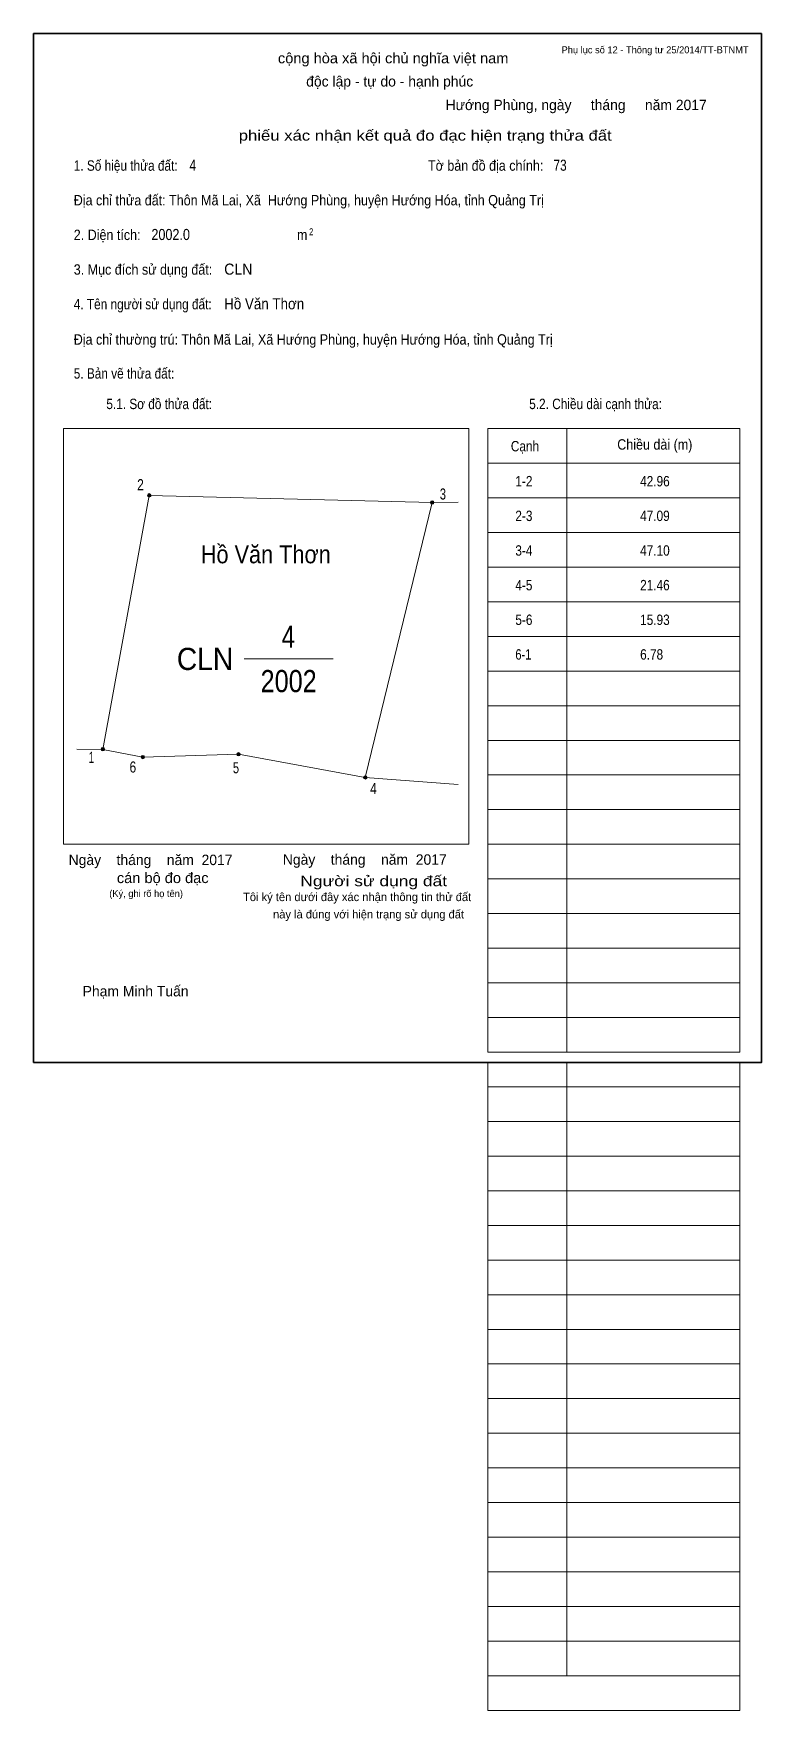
# Model space of a CAD drawing. Header units: centimetres. Extents: x 0 to 21, y -18.7 to 29.7.
import ezdxf
from ezdxf.enums import TextEntityAlignment as Align

# ---------------------------------------------------------------- set-up
doc = ezdxf.new("R2010")
doc.units = ezdxf.units.CM
doc.header["$LTSCALE"] = 0.12
for name, color, linetype in [('2', 7, 'Continuous'), ('30', 7, 'Continuous'), ('34', 7, 'Continuous')]:
    doc.layers.add(name, color=color, linetype=linetype)
for name, color, linetype, lineweight in [('32', 7, 'Continuous', 13), ('33', 7, 'Continuous', 13), ('6', 7, 'Continuous', 13), ('63', 7, 'Continuous', 13)]:
    doc.layers.add(name, color=color, linetype=linetype, lineweight=lineweight)

msp = doc.modelspace()

# ---------------------------------------------------------------- hatches: boundary and pattern name
at = {"layer": '32'}
for points in [[(3.3901, 16.3704, 1), (3.2901, 16.3704, 1)], [(11.55, 16.1641, 1), (11.45, 16.1641, 1)], [(2.05, 9.0443, 1), (1.95, 9.0443, 1)], [(3.2028, 8.8172, 1), (3.1028, 8.8172, 1)], [(5.9627, 8.8987, 1), (5.8627, 8.8987, 1)], [(9.6223, 8.2296, 1), (9.5223, 8.2296, 1)]]:
    msp.add_hatch(color=256, dxfattribs=at).paths.add_polyline_path(points)

# ---------------------------------------------------------------- linework, layer by layer
for centre in [(3.3401, 16.3704), (11.5, 16.1641), (2, 9.0443), (3.1528, 8.8172), (5.9127, 8.8987), (9.5723, 8.2296)]:
    msp.add_circle(centre, 0.05, dxfattribs=at)
at = {"layer": '33'}
msp.add_line((6.08, 11.65), (8.64, 11.65), dxfattribs=at)
at = {"layer": '6'}
for p, q in [((11.5, 16.16), (9.57, 8.23)), ((11.5, 16.16), (12.25, 16.17)), ((2, 9.04), (1.25, 9.05)), ((12.25, 8.03), (9.57, 8.23))]:
    msp.add_line(p, q, dxfattribs=at)
for points in [[(2, 9.04), (3.34, 16.37), (11.5, 16.16)], [(2, 9.04), (3.15, 8.81), (5.91, 8.9), (9.57, 8.23)]]:
    msp.add_lwpolyline(points, dxfattribs=at)
at = {"layer": '63'}
for p, q in [((0.86, 18.3), (12.56, 18.3)), ((0.86, 6.3), (0.86, 18.3)), ((12.56, 6.3), (12.56, 18.3)), ((13.11, 18.3), (20.38, 18.3)), ((13.11, 0.3), (13.11, 18.3)), ((15.39, 0.3), (15.39, 18.3)), ((20.38, 0.3), (20.38, 18.3)), ((13.11, 17.3), (20.38, 17.3)), ((13.11, 16.3), (20.38, 16.3)), ((13.11, 15.3), (20.38, 15.3)), ((13.11, 14.3), (20.38, 14.3)), ((13.11, 13.3), (20.38, 13.3)), ((13.11, 12.3), (20.38, 12.3)), ((13.11, 11.3), (20.38, 11.3)), ((13.11, 10.3), (20.38, 10.3)), ((13.11, 9.3), (20.38, 9.3)), ((13.11, 8.3), (20.38, 8.3)), ((13.11, 7.3), (20.38, 7.3)), ((0.86, 6.3), (12.56, 6.3)), ((13.11, 6.3), (20.38, 6.3)), ((13.11, 5.3), (20.38, 5.3)), ((13.11, 4.3), (20.38, 4.3)), ((13.11, 3.3), (20.38, 3.3)), ((13.11, 2.3), (20.38, 2.3)), ((13.11, 1.3), (20.38, 1.3)), ((13.11, 0.3), (20.38, 0.3)), ((13.11, -18.7), (13.11, 0)), ((15.39, -17.7), (15.39, 0)), ((20.38, -18.7), (20.38, 0)), ((13.11, -0.7), (20.38, -0.7)), ((13.11, -0.7), (20.38, -0.7)), ((13.11, -1.7), (20.38, -1.7)), ((13.11, -2.7), (20.38, -2.7)), ((13.11, -3.7), (20.38, -3.7)), ((13.11, -4.7), (20.38, -4.7)), ((13.11, -5.7), (20.38, -5.7)), ((13.11, -6.7), (20.38, -6.7)), ((13.11, -7.7), (20.38, -7.7)), ((13.11, -8.7), (20.38, -8.7)), ((13.11, -9.7), (20.38, -9.7)), ((13.11, -10.7), (20.38, -10.7)), ((13.11, -11.7), (20.38, -11.7)), ((13.11, -12.7), (20.38, -12.7)), ((13.11, -13.7), (20.38, -13.7)), ((13.11, -14.7), (20.38, -14.7)), ((13.11, -15.7), (20.38, -15.7)), ((13.11, -16.7), (20.38, -16.7)), ((13.11, -17.7), (20.38, -17.7)), ((13.11, -18.7), (20.38, -18.7))]:
    msp.add_line(p, q, dxfattribs=at)
at = {"layer": '63', "lineweight": 35}
msp.add_lwpolyline([(0, 0), (0, 29.7), (21, 29.7), (21, 0)], close=True, dxfattribs=at)

# ---------------------------------------------------------------- texts
at = {"layer": '2', "width": 0.9}
msp.add_text('Hồ Văn Thơn', height=0.52, dxfattribs=at).set_placement((6.7, 14.41), align=Align.CENTER)
at = {"layer": '30'}
for s, width, p in [('1-2', 0.85, (13.9, 16.63)), ('42.96', 0.85, (17.5, 16.63)), ('2-3', 0.85, (13.9, 15.63)), ('47.09', 0.85, (17.5, 15.63)), ('3-4', 0.85, (13.9, 14.63)), ('47.10', 0.85, (17.5, 14.63)), ('4-5', 0.85, (13.9, 13.63)), ('21.46', 0.85, (17.5, 13.63)), ('5-6', 0.85, (13.9, 12.63)), ('15.93', 0.85, (17.5, 12.63)), ('6-1', 0.8, (13.9, 11.63)), ('6.78', 0.85, (17.5, 11.63))]:
    msp.add_text(s, height=0.3, dxfattribs=dict(at, width=width)).set_placement(p)
at = {"layer": '32'}
for s, width, p in [('2', 0.8, (3.085, 16.52)), ('3', 0.75, (11.81, 16.25)), ('1', 0.65, (1.67, 8.65)), ('6', 0.8, (2.865, 8.37)), ('5', 0.75, (5.84, 8.35)), ('4', 0.8, (9.805, 7.75))]:
    msp.add_text(s, height=0.32, dxfattribs=dict(at, width=width)).set_placement(p, align=Align.CENTER)
at = {"layer": '33'}
for s, width, p in [('4', 0.8, (7.35, 11.97)), ('2002', 0.85, (7.36, 10.69))]:
    msp.add_text(s, height=0.64, dxfattribs=dict(at, width=width)).set_placement(p, align=Align.CENTER)
at = {"layer": '33', "width": 0.95}
msp.add_text('CLN', height=0.64, dxfattribs=at).set_placement((5.76, 11.33), align=Align.RIGHT)
at = {"layer": '34'}
for s, width, p in [('4', 0.8, (4.5, 25.74)), ('73', 0.8, (15, 25.74)), ('2002.0', 0.85, (3.4, 23.74)), ('CLN', 0.95, (5.5, 22.74)), ('Hồ Văn Thơn', 0.9, (5.5, 21.74))]:
    msp.add_text(s, height=0.32, dxfattribs=dict(at, width=width)).set_placement(p)
at = {"layer": '63', "width": 1.05}
msp.add_text('cộng hòa xã hội chủ nghĩa việt nam', height=0.3, dxfattribs=at).set_placement((10.375, 28.84), align=Align.CENTER)
at = {"layer": '63'}
for s, height, p in [('Phụ lục số 12 - Thông tư 25/2014/TT-BTNMT', 0.2, (20.63, 29.13)), ('Ngày    tháng    năm  2017', 0.3, (5.74, 5.7)), ('Ngày    tháng    năm  2017', 0.3, (11.92, 5.71)), ('(Ký, ghi rõ họ tên)', 0.2, (4.31, 4.78))]:
    msp.add_text(s, height=height, dxfattribs=at).set_placement(p, align=Align.RIGHT)
for s, height, p in [('độc lập - tự do - hạnh phúc', 0.3, (10.275, 28.17)), ('Hướng Phùng, ngày     tháng     năm 2017', 0.3, (15.655, 27.49)), ('Tôi ký tên dưới đây xác nhận thông tin thử đất', 0.24, (9.335, 4.66)), ('này là đúng với hiện trạng sử dụng đất', 0.24, (9.665, 4.16)), ('Phạm Minh Tuấn', 0.3, (2.945, 1.91))]:
    msp.add_text(s, height=height, dxfattribs=at).set_placement(p, align=Align.CENTER)
for s, width, p in [('phiếu xác nhận kết quả đo đạc hiện trạng thửa đất', 1.2, (16.68, 26.61)), ('cán bộ đo đạc', 1.05, (5.05, 5.18)), ('Người sử dụng đất', 1.25, (11.93, 5.09))]:
    msp.add_text(s, height=0.3, dxfattribs=dict(at, width=width)).set_placement(p, align=Align.RIGHT)
for s, height, width, p in [('1. Số hiệu thửa đất:', 0.3, 0.85, (1.16, 25.74)), ('Tờ bản đồ địa chính:', 0.3, 0.9, (11.38, 25.74)), ('Địa chỉ thửa đất: Thôn Mã Lai, Xã  Hướng Phùng, huyện Hướng Hóa, tỉnh Quảng Trị', 0.3, 0.9, (1.16, 24.74)), ('2. Diện tích:', 0.3, 0.9, (1.16, 23.74)), ('m', 0.3, 0.9, (7.6, 23.74)), ('2', 0.2, 0.8, (7.95, 23.88)), ('3. Mục đích sử dụng đất:', 0.3, 0.9, (1.16, 22.74)), ('4. Tên người sử dụng đất:', 0.3, 0.85, (1.16, 21.74)), ('Địa chỉ thường trú: Thôn Mã Lai, Xã Hướng Phùng, huyện Hướng Hóa, tỉnh Quảng Trị', 0.3, 0.9, (1.16, 20.72)), ('5. Bản vẽ thửa đất:', 0.3, 0.85, (1.16, 19.74)), ('5.1. Sơ đồ thửa đất:', 0.3, 0.85, (2.1, 18.86)), ('5.2. Chiều dài cạnh thửa:', 0.3, 0.85, (14.3, 18.86)), ('Cạnh', 0.3, 0.85, (13.77, 17.64)), ('Chiều dài (m)', 0.3, 0.9, (16.84, 17.69))]:
    msp.add_text(s, height=height, dxfattribs=dict(at, width=width)).set_placement(p)

doc.saveas('drawing.dxf')
